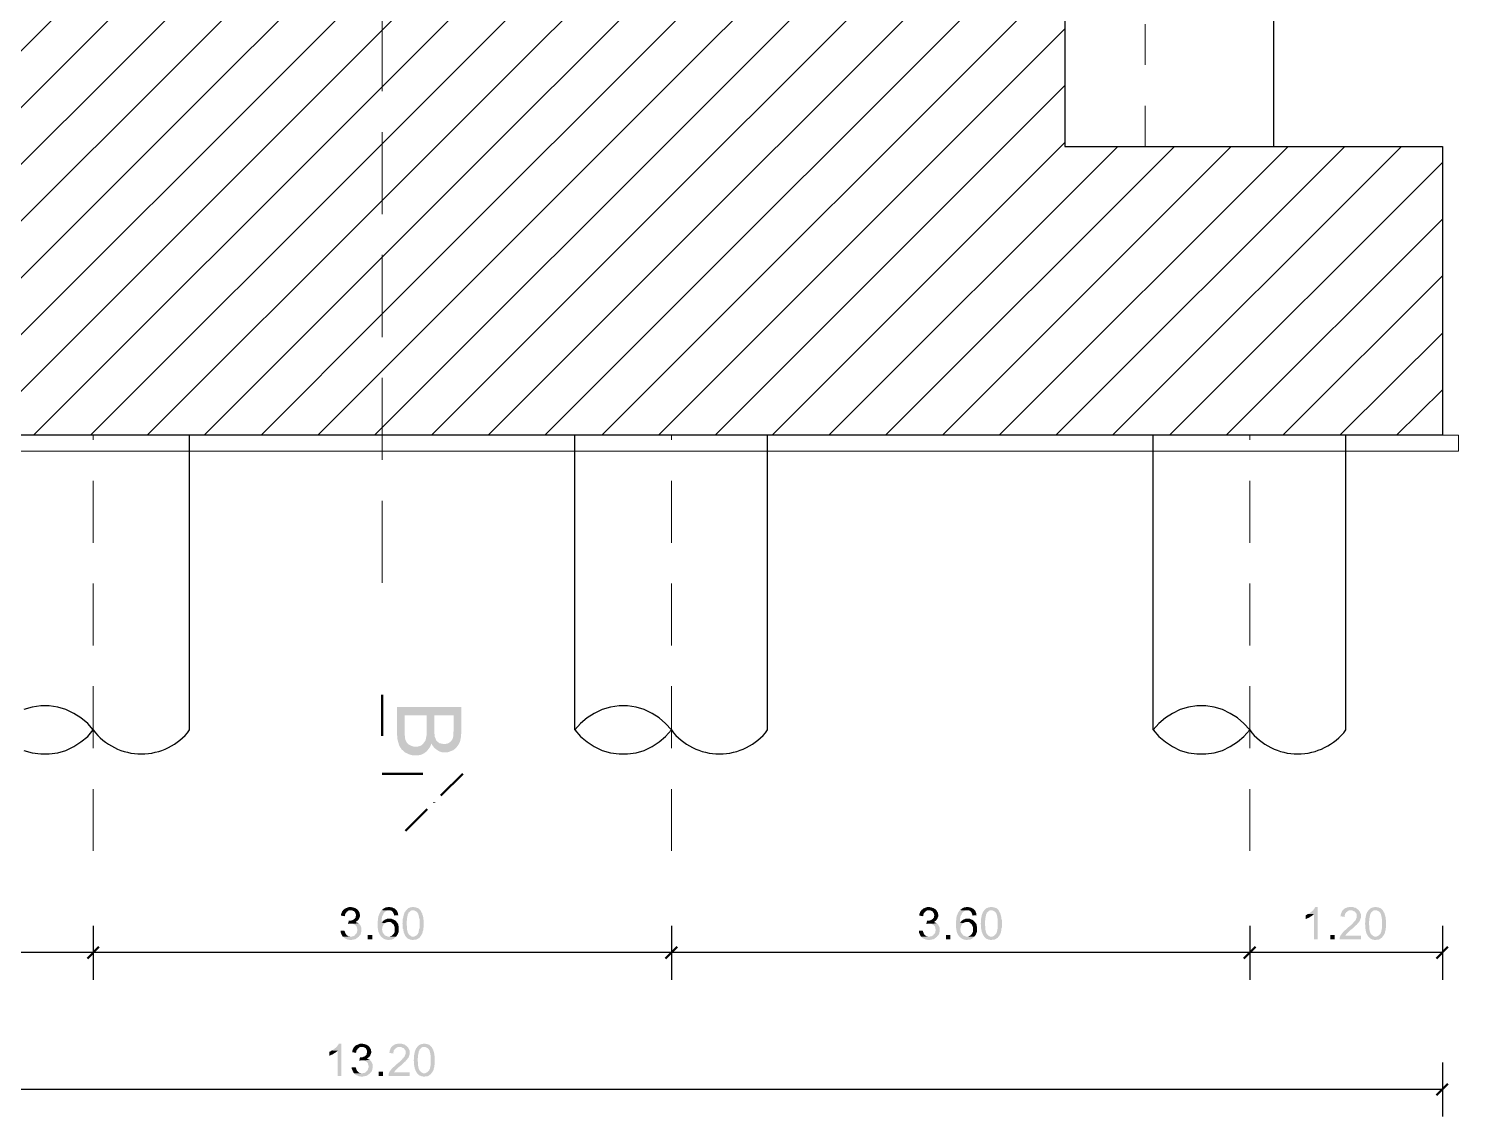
# Model space of a CAD drawing. Header units: millimetres. Extents: x -35.3 to 0.3, y 0.4 to 20.6.
# Drawn here: x -24.365 to -20.86, y 11.634 to 14.301 of the extents above; entities that cross this region are included whole.
import ezdxf

# ---------------------------------------------------------------- set-up
doc = ezdxf.new("R2010")
doc.units = ezdxf.units.MM
doc.linetypes.add('PDF_IMPORT', pattern=[1, 0.8, -0.2])
doc.layers.add('PDF _Geometria', color=7, linetype='Continuous')
doc.layers.add('PDF _Riempimenti solidi', color=7, linetype='Continuous')

msp = doc.modelspace()

# ---------------------------------------------------------------- hatches: boundary and pattern name
at = {"layer": 'PDF _Riempimenti solidi', "transparency": 33554559}
for points in [[(-23.3043, 12.5785), (-23.3043, 12.6377), (-23.4618, 12.6377), (-23.4618, 12.5685), (-23.461, 12.5635), (-23.461, 12.5593), (-23.4602, 12.556), (-23.4593, 12.5518), (-23.4585, 12.5502), (-23.4577, 12.546), (-23.456, 12.5418), (-23.4535, 12.5377), (-23.451, 12.5343), (-23.451, 12.5335), (-23.4477, 12.531), (-23.4443, 12.5277), (-23.4435, 12.6168), (-23.3893, 12.6168), (-23.3893, 12.5802), (-23.3885, 12.5293), (-23.386, 12.5327), (-23.3835, 12.536), (-23.381, 12.5393), (-23.3793, 12.5435), (-23.3777, 12.5485), (-23.3777, 12.5477), (-23.3752, 12.5435), (-23.3727, 12.5402), (-23.3702, 12.6168), (-23.3227, 12.6168), (-23.3227, 12.5327), (-23.3193, 12.5352), (-23.316, 12.5385), (-23.311, 12.5452), (-23.3093, 12.5493), (-23.3077, 12.5518), (-23.3068, 12.5552), (-23.306, 12.5593), (-23.3052, 12.5635), (-23.3052, 12.5685), (-23.3043, 12.5735)], [(-23.3885, 12.5293), (-23.3893, 12.5802), (-23.3893, 12.5685), (-23.3902, 12.5643), (-23.391, 12.5602), (-23.3918, 12.5568), (-23.3927, 12.5543), (-23.3977, 12.5477), (-23.401, 12.5443), (-23.4035, 12.5427), (-23.4077, 12.541), (-23.4118, 12.5402), (-23.421, 12.5402), (-23.426, 12.5418), (-23.4293, 12.5435), (-23.4327, 12.5452), (-23.436, 12.5477), (-23.4385, 12.551), (-23.4402, 12.5543), (-23.4418, 12.5585), (-23.4427, 12.5635), (-23.4427, 12.5668), (-23.4435, 12.5718), (-23.4435, 12.6168), (-23.4443, 12.5277), (-23.441, 12.5252), (-23.4368, 12.5235), (-23.4335, 12.5218), (-23.4293, 12.5202), (-23.4252, 12.5193), (-23.421, 12.5185), (-23.4118, 12.5185), (-23.4077, 12.5193), (-23.4035, 12.5202), (-23.3993, 12.5218), (-23.396, 12.5235), (-23.3927, 12.526), (-23.3918, 12.5268)], [(-23.3227, 12.5327), (-23.3227, 12.5852), (-23.3227, 12.5818), (-23.3235, 12.5768), (-23.3235, 12.5677), (-23.3252, 12.561), (-23.3252, 12.5602), (-23.3277, 12.556), (-23.3302, 12.5527), (-23.3335, 12.5502), (-23.3343, 12.5493), (-23.3385, 12.5477), (-23.3427, 12.5468), (-23.3485, 12.5468), (-23.3535, 12.5477), (-23.3577, 12.5485), (-23.361, 12.551), (-23.3618, 12.5518), (-23.3652, 12.5543), (-23.3668, 12.5585), (-23.3685, 12.5627), (-23.3693, 12.5643), (-23.3693, 12.5677), (-23.3702, 12.5718), (-23.3702, 12.6168), (-23.3727, 12.5402), (-23.3702, 12.5368), (-23.3668, 12.5343), (-23.3635, 12.5318), (-23.361, 12.5302), (-23.3577, 12.5285), (-23.3535, 12.5268), (-23.3493, 12.526), (-23.3402, 12.526), (-23.336, 12.5268), (-23.3318, 12.5285), (-23.3235, 12.5318)], [(-23.5935, 12.1402), (-23.5943, 12.1385), (-23.596, 12.1368), (-23.5968, 12.1352), (-23.5977, 12.1327), (-23.5985, 12.131), (-23.5993, 12.1285), (-23.5993, 12.126), (-23.5902, 12.1243), (-23.5893, 12.126), (-23.5893, 12.1285), (-23.5885, 12.1302), (-23.5877, 12.1318), (-23.586, 12.1335), (-23.5852, 12.1352), (-23.5835, 12.136), (-23.5818, 12.1377), (-23.5802, 12.1385), (-23.576, 12.1385)], [(-23.576, 12.1468), (-23.5802, 12.1468), (-23.5818, 12.146), (-23.5843, 12.1452), (-23.586, 12.1443), (-23.5885, 12.1435), (-23.5902, 12.1427), (-23.5918, 12.141), (-23.5935, 12.1402), (-23.576, 12.1385), (-23.5718, 12.1385), (-23.5702, 12.1377), (-23.5677, 12.1368), (-23.5652, 12.1343), (-23.5643, 12.1327), (-23.5635, 12.131), (-23.5627, 12.1285), (-23.5627, 12.1252), (-23.5635, 12.1235), (-23.5635, 12.121), (-23.5652, 12.1193), (-23.566, 12.1177), (-23.5677, 12.1168), (-23.5685, 12.116), (-23.5702, 12.1152), (-23.5727, 12.1143), (-23.5743, 12.1135), (-23.5785, 12.1135), (-23.5602, 12.1127), (-23.5585, 12.1135), (-23.5568, 12.1152), (-23.556, 12.1168), (-23.5552, 12.1177), (-23.5543, 12.1202), (-23.5535, 12.1218), (-23.5527, 12.1243), (-23.5527, 12.1285), (-23.5535, 12.1302), (-23.5535, 12.1327), (-23.5543, 12.1343), (-23.556, 12.1368), (-23.5568, 12.1385), (-23.5585, 12.1402), (-23.5602, 12.1418), (-23.5618, 12.1427), (-23.5643, 12.1443), (-23.5652, 12.1443), (-23.5677, 12.1452), (-23.5693, 12.146), (-23.5718, 12.146), (-23.5735, 12.1468)], [(-23.4993, 12.1393), (-23.501, 12.1377), (-23.5018, 12.136), (-23.5027, 12.1352), (-23.5035, 12.1335), (-23.5052, 12.1302), (-23.506, 12.1277), (-23.5068, 12.126), (-23.5077, 12.1243), (-23.5077, 12.1218), (-23.5085, 12.1202), (-23.5085, 12.1152), (-23.5093, 12.1127), (-23.5093, 12.096), (-23.5085, 12.0935), (-23.5085, 12.091), (-23.5077, 12.0885), (-23.5077, 12.0868), (-23.5068, 12.0843), (-23.506, 12.0827), (-23.5052, 12.081), (-23.5035, 12.0777), (-23.5027, 12.0768), (-23.5018, 12.0752), (-23.501, 12.0743), (-23.4993, 12.0727), (-23.4977, 12.0718), (-23.496, 12.0702), (-23.4943, 12.0693), (-23.4927, 12.0685), (-23.491, 12.0677), (-23.4885, 12.0668), (-23.4868, 12.0668), (-23.4843, 12.066), (-23.4818, 12.066), (-23.4793, 12.0668), (-23.4752, 12.0668), (-23.4735, 12.0677), (-23.471, 12.0685), (-23.4693, 12.0693), (-23.4693, 12.0702), (-23.4677, 12.071), (-23.466, 12.0727), (-23.4643, 12.0743), (-23.4843, 12.0743), (-23.486, 12.0752), (-23.4885, 12.076), (-23.4902, 12.0768), (-23.491, 12.0768), (-23.4927, 12.0785), (-23.4935, 12.0802), (-23.4952, 12.0818), (-23.496, 12.0835), (-23.4968, 12.0843), (-23.4977, 12.0868), (-23.4977, 12.0885), (-23.4985, 12.091), (-23.4985, 12.0935), (-23.4977, 12.096), (-23.4977, 12.0985), (-23.496, 12.1018), (-23.4952, 12.1043), (-23.4935, 12.1052), (-23.4927, 12.1068), (-23.491, 12.1077), (-23.5002, 12.1085), (-23.4993, 12.1093), (-23.4993, 12.1193), (-23.4985, 12.121), (-23.4985, 12.1235), (-23.4968, 12.1268), (-23.496, 12.1277), (-23.4952, 12.1302), (-23.4943, 12.1318), (-23.4927, 12.1335), (-23.491, 12.1352), (-23.4902, 12.136), (-23.4877, 12.1377), (-23.486, 12.1385), (-23.4818, 12.1385)], [(-23.481, 12.1468), (-23.4843, 12.1468), (-23.4868, 12.146), (-23.4893, 12.146), (-23.491, 12.1452), (-23.4927, 12.1443), (-23.4943, 12.1435), (-23.496, 12.1418), (-23.4977, 12.141), (-23.4993, 12.1393), (-23.4818, 12.1385), (-23.4777, 12.1385), (-23.4752, 12.1377), (-23.4735, 12.136), (-23.4718, 12.1343), (-23.471, 12.1327), (-23.4702, 12.131), (-23.4693, 12.1285), (-23.4685, 12.126), (-23.4585, 12.1268), (-23.4593, 12.1285), (-23.4593, 12.131), (-23.4602, 12.1327), (-23.461, 12.1352), (-23.4627, 12.1385), (-23.4643, 12.1402), (-23.466, 12.1418), (-23.4668, 12.1427), (-23.4702, 12.1443), (-23.4727, 12.1452), (-23.4743, 12.146), (-23.4768, 12.146), (-23.4785, 12.1468)], [(-23.4402, 12.1385), (-23.441, 12.1368), (-23.4427, 12.1352), (-23.4435, 12.1335), (-23.4443, 12.131), (-23.4452, 12.1293), (-23.4452, 12.1285), (-23.446, 12.1268), (-23.446, 12.1252), (-23.4468, 12.1227), (-23.4468, 12.121), (-23.4477, 12.1185), (-23.4477, 12.1093), (-23.4485, 12.1068), (-23.4485, 12.1052), (-23.4477, 12.1027), (-23.4477, 12.0943), (-23.4468, 12.0927), (-23.4468, 12.0902), (-23.446, 12.0877), (-23.446, 12.086), (-23.4452, 12.0843), (-23.4443, 12.0818), (-23.4435, 12.0802), (-23.4427, 12.0785), (-23.4418, 12.0768), (-23.441, 12.076), (-23.4402, 12.0743), (-23.4393, 12.0735), (-23.4227, 12.0743), (-23.4252, 12.0743), (-23.4285, 12.076), (-23.4302, 12.0777), (-23.4318, 12.0785), (-23.4335, 12.081), (-23.4343, 12.0818), (-23.436, 12.0852), (-23.436, 12.0868), (-23.4368, 12.0885), (-23.4368, 12.0902), (-23.4377, 12.0927), (-23.4377, 12.1002), (-23.4385, 12.1035), (-23.4385, 12.111), (-23.4377, 12.1143), (-23.4377, 12.1193), (-23.4368, 12.121), (-23.4368, 12.1235), (-23.436, 12.1252), (-23.436, 12.1277), (-23.4352, 12.1293), (-23.4343, 12.1302), (-23.4343, 12.1318), (-23.4335, 12.1335), (-23.4318, 12.1343), (-23.4302, 12.136), (-23.4285, 12.1377), (-23.4268, 12.1385), (-23.4227, 12.1385)], [(-23.4227, 12.1468), (-23.4252, 12.1468), (-23.4268, 12.146), (-23.4293, 12.146), (-23.431, 12.1452), (-23.4335, 12.1443), (-23.4352, 12.1435), (-23.4368, 12.1418), (-23.4385, 12.1402), (-23.4402, 12.1385), (-23.4193, 12.1385), (-23.4177, 12.1377), (-23.416, 12.1368), (-23.4143, 12.136), (-23.4127, 12.1343), (-23.411, 12.1327), (-23.411, 12.1318), (-23.4102, 12.131), (-23.4093, 12.1293), (-23.4093, 12.1277), (-23.4085, 12.126), (-23.4085, 12.1243), (-23.4077, 12.1227), (-23.4077, 12.1202), (-23.4068, 12.1177), (-23.4068, 12.0943), (-23.4077, 12.0927), (-23.4077, 12.0902), (-23.4085, 12.0885), (-23.4085, 12.086), (-23.4093, 12.0843), (-23.4102, 12.0835), (-23.4102, 12.0818), (-23.411, 12.081), (-23.4118, 12.0802), (-23.4152, 12.0768), (-23.4185, 12.0752), (-23.4202, 12.0743), (-23.4227, 12.0743), (-23.4393, 12.0735), (-23.4377, 12.0718), (-23.4368, 12.071), (-23.4352, 12.0693), (-23.4327, 12.0685), (-23.431, 12.0677), (-23.4293, 12.0668), (-23.4268, 12.0668), (-23.4252, 12.066), (-23.4218, 12.066), (-23.4202, 12.0668), (-23.4152, 12.0668), (-23.4135, 12.0677), (-23.4118, 12.0685), (-23.4093, 12.0702), (-23.4085, 12.071), (-23.4077, 12.071), (-23.406, 12.0727), (-23.4052, 12.0743), (-23.4035, 12.076), (-23.4027, 12.0777), (-23.401, 12.0802), (-23.4002, 12.0818), (-23.3993, 12.0843), (-23.3993, 12.086), (-23.3985, 12.0885), (-23.3977, 12.0902), (-23.3977, 12.0943), (-23.3968, 12.0968), (-23.3968, 12.1152), (-23.3977, 12.1177), (-23.3977, 12.1218), (-23.3985, 12.1235), (-23.3985, 12.1252), (-23.3993, 12.1268), (-23.4002, 12.1293), (-23.4002, 12.131), (-23.4018, 12.1335), (-23.4027, 12.1352), (-23.4035, 12.1368), (-23.4043, 12.1385), (-23.4077, 12.1418), (-23.4093, 12.1435), (-23.411, 12.1443), (-23.4118, 12.1443), (-23.4135, 12.1452), (-23.416, 12.146), (-23.4177, 12.146), (-23.4202, 12.1468)], [(-22.176, 12.1402), (-22.1768, 12.1385), (-22.1785, 12.1368), (-22.1793, 12.1352), (-22.1802, 12.1327), (-22.181, 12.131), (-22.1818, 12.1285), (-22.1818, 12.126), (-22.1727, 12.1243), (-22.1718, 12.126), (-22.1718, 12.1285), (-22.1702, 12.1318), (-22.1685, 12.1335), (-22.1677, 12.1352), (-22.166, 12.136), (-22.1643, 12.1377), (-22.1627, 12.1385), (-22.1585, 12.1385)], [(-22.1585, 12.1468), (-22.1627, 12.1468), (-22.1643, 12.146), (-22.1668, 12.1452), (-22.1685, 12.1443), (-22.171, 12.1435), (-22.1727, 12.1427), (-22.1743, 12.141), (-22.176, 12.1402), (-22.1585, 12.1385), (-22.1543, 12.1385), (-22.1527, 12.1377), (-22.1502, 12.1368), (-22.1485, 12.1352), (-22.1477, 12.1343), (-22.146, 12.131), (-22.1452, 12.1285), (-22.1452, 12.1252), (-22.146, 12.1235), (-22.146, 12.121), (-22.1477, 12.1193), (-22.1485, 12.1177), (-22.1502, 12.1168), (-22.151, 12.116), (-22.1527, 12.1152), (-22.1552, 12.1143), (-22.1568, 12.1135), (-22.161, 12.1135), (-22.1427, 12.1127), (-22.141, 12.1135), (-22.1393, 12.1152), (-22.1385, 12.1168), (-22.1377, 12.1177), (-22.1368, 12.1202), (-22.136, 12.1218), (-22.1352, 12.1243), (-22.1352, 12.1285), (-22.136, 12.1302), (-22.136, 12.1327), (-22.1368, 12.1343), (-22.1385, 12.1368), (-22.1393, 12.1385), (-22.141, 12.1402), (-22.1427, 12.1418), (-22.1443, 12.1427), (-22.1468, 12.1443), (-22.1477, 12.1443), (-22.1502, 12.1452), (-22.1518, 12.146), (-22.1543, 12.146), (-22.156, 12.1468)], [(-22.0818, 12.1393), (-22.0835, 12.1377), (-22.0843, 12.136), (-22.0852, 12.1352), (-22.086, 12.1335), (-22.0877, 12.1302), (-22.0885, 12.1277), (-22.0893, 12.126), (-22.0902, 12.1243), (-22.0902, 12.1218), (-22.091, 12.1202), (-22.091, 12.1152), (-22.0918, 12.1127), (-22.0918, 12.096), (-22.091, 12.0935), (-22.091, 12.091), (-22.0902, 12.0885), (-22.0902, 12.0868), (-22.0893, 12.0843), (-22.0885, 12.0827), (-22.086, 12.0777), (-22.0852, 12.0768), (-22.0843, 12.0752), (-22.0835, 12.0743), (-22.0818, 12.0727), (-22.0802, 12.0718), (-22.0785, 12.0702), (-22.0735, 12.0677), (-22.071, 12.0668), (-22.0693, 12.0668), (-22.0668, 12.066), (-22.0643, 12.066), (-22.0618, 12.0668), (-22.0577, 12.0668), (-22.056, 12.0677), (-22.0535, 12.0685), (-22.0518, 12.0693), (-22.0518, 12.0702), (-22.0502, 12.071), (-22.0485, 12.0727), (-22.0468, 12.0743), (-22.0668, 12.0743), (-22.0685, 12.0752), (-22.071, 12.076), (-22.0727, 12.0768), (-22.0735, 12.0768), (-22.0752, 12.0785), (-22.076, 12.0802), (-22.0777, 12.0818), (-22.0785, 12.0835), (-22.0793, 12.0843), (-22.0802, 12.0868), (-22.0802, 12.0885), (-22.081, 12.091), (-22.081, 12.0935), (-22.0802, 12.096), (-22.0802, 12.0985), (-22.0793, 12.1002), (-22.0785, 12.1018), (-22.0777, 12.1043), (-22.076, 12.1052), (-22.0752, 12.1068), (-22.0735, 12.1077), (-22.0827, 12.1085), (-22.0818, 12.1093), (-22.0818, 12.1193), (-22.081, 12.121), (-22.081, 12.1235), (-22.0793, 12.1268), (-22.0785, 12.1277), (-22.0777, 12.1302), (-22.0768, 12.1318), (-22.0752, 12.1335), (-22.0735, 12.1352), (-22.0727, 12.136), (-22.0702, 12.1377), (-22.0685, 12.1385), (-22.0643, 12.1385)], [(-22.0635, 12.1468), (-22.0668, 12.1468), (-22.0693, 12.146), (-22.0718, 12.146), (-22.0752, 12.1443), (-22.0768, 12.1435), (-22.0785, 12.1418), (-22.0802, 12.141), (-22.0818, 12.1393), (-22.0643, 12.1385), (-22.0602, 12.1385), (-22.0577, 12.1377), (-22.056, 12.136), (-22.0543, 12.1343), (-22.0527, 12.131), (-22.0518, 12.1285), (-22.051, 12.126), (-22.041, 12.1268), (-22.0418, 12.1285), (-22.0418, 12.131), (-22.0427, 12.1327), (-22.0435, 12.1352), (-22.0443, 12.1368), (-22.0452, 12.1385), (-22.0468, 12.1402), (-22.0485, 12.1418), (-22.0493, 12.1427), (-22.051, 12.1435), (-22.0527, 12.1443), (-22.0552, 12.1452), (-22.0568, 12.146), (-22.0593, 12.146), (-22.061, 12.1468)], [(-22.0227, 12.1385), (-22.0235, 12.1368), (-22.0252, 12.1352), (-22.026, 12.1335), (-22.0268, 12.131), (-22.0277, 12.1293), (-22.0277, 12.1285), (-22.0285, 12.1268), (-22.0285, 12.1252), (-22.0293, 12.1227), (-22.0293, 12.121), (-22.0302, 12.1185), (-22.0302, 12.1093), (-22.031, 12.1068), (-22.031, 12.1052), (-22.0302, 12.1027), (-22.0302, 12.0943), (-22.0293, 12.0927), (-22.0293, 12.0902), (-22.0285, 12.0877), (-22.0285, 12.086), (-22.0277, 12.0843), (-22.0268, 12.0818), (-22.0243, 12.0768), (-22.0235, 12.076), (-22.0227, 12.0743), (-22.0218, 12.0735), (-22.0052, 12.0743), (-22.0077, 12.0743), (-22.0093, 12.0752), (-22.011, 12.076), (-22.0127, 12.0777), (-22.0143, 12.0785), (-22.016, 12.081), (-22.0168, 12.0818), (-22.0185, 12.0852), (-22.0185, 12.0868), (-22.0193, 12.0885), (-22.0193, 12.0902), (-22.0202, 12.0927), (-22.0202, 12.1002), (-22.021, 12.1035), (-22.021, 12.111), (-22.0202, 12.1143), (-22.0202, 12.1193), (-22.0193, 12.121), (-22.0193, 12.1235), (-22.0185, 12.1252), (-22.0185, 12.1277), (-22.0177, 12.1293), (-22.0168, 12.1302), (-22.0168, 12.1318), (-22.016, 12.1335), (-22.0143, 12.1343), (-22.0127, 12.136), (-22.011, 12.1377), (-22.0093, 12.1385), (-22.0052, 12.1385)], [(-22.0052, 12.1468), (-22.0077, 12.1468), (-22.0093, 12.146), (-22.0118, 12.146), (-22.0135, 12.1452), (-22.016, 12.1443), (-22.0177, 12.1435), (-22.0193, 12.1418), (-22.021, 12.1402), (-22.0227, 12.1385), (-22.0018, 12.1385), (-22.0002, 12.1377), (-21.9985, 12.1368), (-21.9968, 12.136), (-21.9952, 12.1343), (-21.9935, 12.1327), (-21.9935, 12.1318), (-21.9927, 12.131), (-21.9918, 12.1293), (-21.9918, 12.1277), (-21.991, 12.126), (-21.991, 12.1243), (-21.9902, 12.1227), (-21.9902, 12.1202), (-21.9893, 12.1177), (-21.9893, 12.0943), (-21.9902, 12.0927), (-21.9902, 12.0902), (-21.991, 12.0885), (-21.991, 12.086), (-21.9918, 12.0843), (-21.9927, 12.0835), (-21.9927, 12.0818), (-21.9935, 12.081), (-21.9943, 12.0802), (-21.996, 12.0785), (-21.9977, 12.0768), (-21.9993, 12.076), (-22.0027, 12.0743), (-22.0052, 12.0743), (-22.0218, 12.0735), (-22.0202, 12.0718), (-22.0193, 12.071), (-22.0177, 12.0693), (-22.0152, 12.0685), (-22.0135, 12.0677), (-22.0118, 12.0668), (-22.0093, 12.0668), (-22.0077, 12.066), (-22.0043, 12.066), (-22.0027, 12.0668), (-21.9977, 12.0668), (-21.996, 12.0677), (-21.9943, 12.0685), (-21.9918, 12.0702), (-21.991, 12.071), (-21.9902, 12.071), (-21.9885, 12.0727), (-21.9877, 12.0743), (-21.986, 12.076), (-21.9852, 12.0777), (-21.9835, 12.0802), (-21.9827, 12.0818), (-21.9818, 12.0843), (-21.9818, 12.086), (-21.981, 12.0885), (-21.9802, 12.0902), (-21.9802, 12.0943), (-21.9793, 12.0968), (-21.9793, 12.1152), (-21.9802, 12.1177), (-21.9802, 12.1218), (-21.981, 12.1235), (-21.981, 12.1252), (-21.9818, 12.1268), (-21.9827, 12.1293), (-21.9827, 12.131), (-21.9843, 12.1335), (-21.9852, 12.1352), (-21.986, 12.1368), (-21.9868, 12.1385), (-21.9885, 12.1402), (-21.9918, 12.1435), (-21.9935, 12.1443), (-21.9943, 12.1443), (-21.996, 12.1452), (-21.9985, 12.146), (-22.0002, 12.146), (-22.0027, 12.1468)], [(-21.2277, 12.1302), (-21.2302, 12.1293), (-21.2318, 12.1277), (-21.2343, 12.1268), (-21.2343, 12.1177), (-21.2335, 12.1177), (-21.2318, 12.1185), (-21.2302, 12.1193), (-21.2277, 12.1202), (-21.226, 12.121), (-21.221, 12.1243), (-21.2193, 12.1252), (-21.2177, 12.1268), (-21.216, 12.1277), (-21.2143, 12.1293)], [(-21.2052, 12.1468), (-21.211, 12.1468), (-21.2118, 12.146), (-21.2135, 12.1427), (-21.2152, 12.141), (-21.216, 12.1393), (-21.2177, 12.1377), (-21.2202, 12.136), (-21.221, 12.1352), (-21.2227, 12.1335), (-21.2243, 12.1327), (-21.226, 12.131), (-21.2277, 12.1302), (-21.2143, 12.1293), (-21.2143, 12.0677), (-21.2052, 12.0677)], [(-21.1043, 12.1385), (-21.1235, 12.1385), (-21.1202, 12.1385), (-21.1185, 12.1377), (-21.1168, 12.1368), (-21.1143, 12.136), (-21.1135, 12.1352), (-21.1127, 12.1343), (-21.1118, 12.1327), (-21.1102, 12.131), (-21.1093, 12.1293), (-21.1093, 12.1218), (-21.1102, 12.1193), (-21.111, 12.1177), (-21.1118, 12.1152), (-21.1135, 12.1135), (-21.1143, 12.1127), (-21.1152, 12.111), (-21.1168, 12.1102), (-21.1177, 12.1085), (-21.121, 12.1052), (-21.1227, 12.1035), (-21.1243, 12.1018), (-21.1268, 12.1002), (-21.1285, 12.0985), (-21.131, 12.0968), (-21.1343, 12.0935), (-21.136, 12.0918), (-21.1377, 12.0902), (-21.1393, 12.0893), (-21.141, 12.0877), (-21.1427, 12.086), (-21.1435, 12.0852), (-21.1443, 12.0835), (-21.146, 12.0818), (-21.1468, 12.0802), (-21.1485, 12.0785), (-21.1493, 12.076), (-21.1502, 12.0743), (-21.151, 12.0718), (-21.151, 12.0677), (-21.0993, 12.0677), (-21.0993, 12.0768), (-21.1377, 12.0768), (-21.136, 12.0785), (-21.1352, 12.0802), (-21.1335, 12.0818), (-21.1318, 12.0835), (-21.1302, 12.0852), (-21.1285, 12.0868), (-21.1268, 12.0885), (-21.1252, 12.0902), (-21.1227, 12.0918), (-21.1218, 12.0927), (-21.1193, 12.0943), (-21.1177, 12.096), (-21.1143, 12.0993), (-21.1127, 12.101), (-21.111, 12.1027), (-21.1093, 12.1035), (-21.1085, 12.1052), (-21.1077, 12.106), (-21.1068, 12.1068), (-21.1052, 12.1085), (-21.1043, 12.1102), (-21.1027, 12.1118), (-21.101, 12.1152), (-21.101, 12.116), (-21.1002, 12.1185), (-21.0993, 12.1202), (-21.0993, 12.1293), (-21.1002, 12.1318), (-21.101, 12.1335), (-21.1018, 12.1352), (-21.1027, 12.1368)], [(-21.1235, 12.1468), (-21.1285, 12.1468), (-21.1302, 12.146), (-21.1327, 12.146), (-21.1343, 12.1452), (-21.1368, 12.1443), (-21.1385, 12.1435), (-21.1402, 12.1418), (-21.1418, 12.141), (-21.1427, 12.1393), (-21.1443, 12.1385), (-21.1452, 12.1368), (-21.146, 12.1352), (-21.1468, 12.1327), (-21.1477, 12.131), (-21.1485, 12.1285), (-21.1485, 12.126), (-21.1493, 12.1243), (-21.1393, 12.1227), (-21.1393, 12.1252), (-21.1385, 12.1277), (-21.1385, 12.1293), (-21.1377, 12.131), (-21.136, 12.1327), (-21.1352, 12.1343), (-21.1335, 12.1352), (-21.1318, 12.1368), (-21.1302, 12.1377), (-21.1285, 12.1385), (-21.1043, 12.1385), (-21.106, 12.1402), (-21.1077, 12.1418), (-21.1093, 12.1427), (-21.111, 12.1443), (-21.1127, 12.1452), (-21.1143, 12.1452), (-21.1168, 12.146), (-21.1185, 12.1468), (-21.121, 12.1468)], [(-21.081, 12.1385), (-21.0818, 12.1368), (-21.0835, 12.1352), (-21.0843, 12.1335), (-21.0852, 12.131), (-21.086, 12.1293), (-21.086, 12.1285), (-21.0868, 12.1268), (-21.0868, 12.1252), (-21.0877, 12.1227), (-21.0877, 12.121), (-21.0885, 12.1185), (-21.0885, 12.1093), (-21.0893, 12.1068), (-21.0893, 12.1052), (-21.0885, 12.1027), (-21.0885, 12.0943), (-21.0877, 12.0927), (-21.0877, 12.0902), (-21.0868, 12.0877), (-21.0868, 12.086), (-21.086, 12.0843), (-21.0852, 12.0818), (-21.0835, 12.0785), (-21.0827, 12.0768), (-21.0818, 12.076), (-21.081, 12.0743), (-21.0802, 12.0735), (-21.0635, 12.0743), (-21.066, 12.0743), (-21.0677, 12.0752), (-21.0693, 12.076), (-21.071, 12.0777), (-21.0727, 12.0785), (-21.0743, 12.081), (-21.0752, 12.0818), (-21.076, 12.0835), (-21.0768, 12.0852), (-21.0768, 12.0868), (-21.0777, 12.0885), (-21.0777, 12.0902), (-21.0785, 12.0927), (-21.0785, 12.1002), (-21.0793, 12.1035), (-21.0793, 12.111), (-21.0785, 12.1143), (-21.0785, 12.1193), (-21.0777, 12.121), (-21.0777, 12.1235), (-21.0768, 12.1252), (-21.0768, 12.1277), (-21.076, 12.1293), (-21.0752, 12.1302), (-21.0752, 12.1318), (-21.0743, 12.1335), (-21.0727, 12.1343), (-21.071, 12.136), (-21.0693, 12.1377), (-21.0677, 12.1385), (-21.0635, 12.1385)], [(-21.0635, 12.1468), (-21.066, 12.1468), (-21.0677, 12.146), (-21.0702, 12.146), (-21.0718, 12.1452), (-21.0743, 12.1443), (-21.076, 12.1435), (-21.0793, 12.1402), (-21.081, 12.1385), (-21.0602, 12.1385), (-21.0585, 12.1377), (-21.0552, 12.136), (-21.0518, 12.1327), (-21.0518, 12.1318), (-21.051, 12.131), (-21.0502, 12.1293), (-21.0502, 12.1277), (-21.0493, 12.126), (-21.0493, 12.1243), (-21.0485, 12.1227), (-21.0485, 12.1202), (-21.0477, 12.1177), (-21.0477, 12.0943), (-21.0485, 12.0927), (-21.0485, 12.0902), (-21.0493, 12.0885), (-21.0493, 12.086), (-21.0502, 12.0843), (-21.051, 12.0835), (-21.051, 12.0818), (-21.0543, 12.0785), (-21.056, 12.0768), (-21.0577, 12.076), (-21.0593, 12.0752), (-21.061, 12.0743), (-21.0635, 12.0743), (-21.0802, 12.0735), (-21.0785, 12.0718), (-21.0777, 12.071), (-21.076, 12.0693), (-21.0735, 12.0685), (-21.0702, 12.0668), (-21.0677, 12.0668), (-21.066, 12.066), (-21.0627, 12.066), (-21.061, 12.0668), (-21.056, 12.0668), (-21.0527, 12.0685), (-21.0502, 12.0702), (-21.0493, 12.071), (-21.0485, 12.071), (-21.0468, 12.0727), (-21.046, 12.0743), (-21.0443, 12.076), (-21.0435, 12.0777), (-21.0418, 12.0802), (-21.041, 12.0818), (-21.0402, 12.0843), (-21.0402, 12.086), (-21.0393, 12.0885), (-21.0385, 12.0902), (-21.0385, 12.0943), (-21.0377, 12.0968), (-21.0377, 12.1152), (-21.0385, 12.1177), (-21.0385, 12.1218), (-21.0393, 12.1235), (-21.0393, 12.1252), (-21.0402, 12.1268), (-21.041, 12.1293), (-21.041, 12.131), (-21.0427, 12.1335), (-21.0435, 12.1352), (-21.0443, 12.1368), (-21.0452, 12.1385), (-21.0468, 12.1402), (-21.0485, 12.1418), (-21.0502, 12.1435), (-21.0518, 12.1443), (-21.0527, 12.1443), (-21.0543, 12.1452), (-21.0568, 12.146), (-21.0585, 12.146), (-21.061, 12.1468)], [(-23.556, 12.1068), (-23.5743, 12.106), (-23.571, 12.106), (-23.5685, 12.1052), (-23.5668, 12.1043), (-23.5652, 12.1035), (-23.5635, 12.1018), (-23.5627, 12.101), (-23.561, 12.0993), (-23.5602, 12.0968), (-23.5602, 12.0952), (-23.5593, 12.0927), (-23.5593, 12.0885), (-23.5602, 12.086), (-23.5602, 12.0843), (-23.561, 12.0827), (-23.5643, 12.0793), (-23.5652, 12.0777), (-23.5677, 12.076), (-23.5693, 12.0752), (-23.571, 12.0752), (-23.5735, 12.0743), (-23.5943, 12.0743), (-23.5918, 12.0718), (-23.5902, 12.0702), (-23.5885, 12.0693), (-23.586, 12.0685), (-23.5843, 12.0677), (-23.5827, 12.0668), (-23.5802, 12.0668), (-23.5777, 12.066), (-23.5735, 12.066), (-23.5718, 12.0668), (-23.5693, 12.0668), (-23.5677, 12.0677), (-23.5652, 12.0677), (-23.5635, 12.0685), (-23.5618, 12.0693), (-23.5602, 12.071), (-23.5585, 12.0718), (-23.5568, 12.0735), (-23.556, 12.0735), (-23.5552, 12.0752), (-23.5535, 12.0768), (-23.5518, 12.0785), (-23.551, 12.0802), (-23.5502, 12.0827), (-23.5502, 12.0843), (-23.5493, 12.0868), (-23.5493, 12.096), (-23.5502, 12.0985), (-23.5527, 12.1035), (-23.5543, 12.1052)], [(-23.5802, 12.1135), (-23.5818, 12.1052), (-23.581, 12.1052), (-23.5785, 12.106), (-23.5743, 12.106), (-23.556, 12.1068), (-23.5593, 12.1085), (-23.5618, 12.1093), (-23.5635, 12.1102), (-23.5618, 12.111), (-23.5602, 12.1127), (-23.5785, 12.1135)], [(-23.481, 12.1185), (-23.4852, 12.1185), (-23.4868, 12.1177), (-23.4893, 12.1168), (-23.491, 12.116), (-23.4918, 12.116), (-23.4935, 12.1143), (-23.4952, 12.1135), (-23.4985, 12.1102), (-23.5002, 12.1085), (-23.491, 12.1077), (-23.4885, 12.1093), (-23.4868, 12.1093), (-23.4852, 12.1102), (-23.4827, 12.1102), (-23.4643, 12.1118), (-23.4652, 12.1127), (-23.4668, 12.1143), (-23.4702, 12.116), (-23.4727, 12.1168), (-23.4743, 12.1177), (-23.476, 12.1185), (-23.4785, 12.1185)], [(-23.4643, 12.1118), (-23.4827, 12.1102), (-23.4785, 12.1102), (-23.4768, 12.1093), (-23.4752, 12.1085), (-23.4735, 12.1068), (-23.4718, 12.1052), (-23.471, 12.1052), (-23.4702, 12.1035), (-23.4693, 12.1018), (-23.4685, 12.0993), (-23.4677, 12.0977), (-23.4677, 12.086), (-23.4685, 12.0843), (-23.4693, 12.0827), (-23.4702, 12.081), (-23.4718, 12.0793), (-23.4727, 12.0785), (-23.4743, 12.0768), (-23.4777, 12.0752), (-23.4802, 12.0743), (-23.4818, 12.0743), (-23.4643, 12.0743), (-23.4627, 12.076), (-23.4618, 12.0777), (-23.4602, 12.0793), (-23.4602, 12.0802), (-23.4593, 12.0827), (-23.4585, 12.0843), (-23.4577, 12.0868), (-23.4577, 12.0985), (-23.4585, 12.101), (-23.4585, 12.1027), (-23.4593, 12.1052), (-23.4602, 12.1068), (-23.4618, 12.1085), (-23.4627, 12.1102)], [(-22.1385, 12.1068), (-22.1568, 12.106), (-22.1535, 12.106), (-22.151, 12.1052), (-22.1493, 12.1043), (-22.1477, 12.1035), (-22.146, 12.1018), (-22.1452, 12.101), (-22.1435, 12.0993), (-22.1427, 12.0968), (-22.1427, 12.0952), (-22.1418, 12.0927), (-22.1418, 12.0885), (-22.1427, 12.086), (-22.1427, 12.0843), (-22.1435, 12.0827), (-22.1452, 12.081), (-22.1468, 12.0793), (-22.1477, 12.0777), (-22.1502, 12.076), (-22.1518, 12.0752), (-22.1535, 12.0752), (-22.156, 12.0743), (-22.1768, 12.0743), (-22.1752, 12.0727), (-22.1743, 12.0718), (-22.1727, 12.0702), (-22.171, 12.0693), (-22.1685, 12.0685), (-22.1652, 12.0668), (-22.1627, 12.0668), (-22.1602, 12.066), (-22.156, 12.066), (-22.1543, 12.0668), (-22.1518, 12.0668), (-22.1502, 12.0677), (-22.1477, 12.0677), (-22.1443, 12.0693), (-22.1427, 12.071), (-22.141, 12.0718), (-22.1393, 12.0735), (-22.1385, 12.0735), (-22.1377, 12.0752), (-22.1343, 12.0785), (-22.1335, 12.0802), (-22.1327, 12.0827), (-22.1327, 12.0843), (-22.1318, 12.0868), (-22.1318, 12.096), (-22.1327, 12.0985), (-22.1335, 12.1002), (-22.1343, 12.1018), (-22.1352, 12.1035), (-22.1368, 12.1052)], [(-22.1627, 12.1135), (-22.1643, 12.1052), (-22.1635, 12.1052), (-22.161, 12.106), (-22.1568, 12.106), (-22.1385, 12.1068), (-22.1402, 12.1077), (-22.1418, 12.1085), (-22.1443, 12.1093), (-22.146, 12.1102), (-22.1443, 12.111), (-22.1427, 12.1127), (-22.161, 12.1135)], [(-22.0635, 12.1185), (-22.0677, 12.1185), (-22.0693, 12.1177), (-22.0718, 12.1168), (-22.0735, 12.116), (-22.0743, 12.116), (-22.076, 12.1143), (-22.0777, 12.1135), (-22.0793, 12.1118), (-22.0827, 12.1085), (-22.0735, 12.1077), (-22.071, 12.1093), (-22.0693, 12.1093), (-22.0677, 12.1102), (-22.0652, 12.1102), (-22.0468, 12.1118), (-22.0477, 12.1127), (-22.0493, 12.1143), (-22.051, 12.1152), (-22.0527, 12.116), (-22.0552, 12.1168), (-22.0585, 12.1185), (-22.061, 12.1185)], [(-22.0468, 12.1118), (-22.0652, 12.1102), (-22.061, 12.1102), (-22.0577, 12.1085), (-22.056, 12.1068), (-22.0543, 12.1052), (-22.0535, 12.1052), (-22.0527, 12.1035), (-22.0518, 12.1018), (-22.051, 12.0993), (-22.0502, 12.0977), (-22.0502, 12.086), (-22.051, 12.0843), (-22.0518, 12.0827), (-22.0527, 12.081), (-22.0552, 12.0785), (-22.0568, 12.0768), (-22.0585, 12.076), (-22.0602, 12.0752), (-22.0627, 12.0743), (-22.0643, 12.0743), (-22.0468, 12.0743), (-22.0452, 12.076), (-22.0443, 12.0777), (-22.0427, 12.0793), (-22.0427, 12.0802), (-22.0418, 12.0827), (-22.041, 12.0843), (-22.0402, 12.0868), (-22.0402, 12.0985), (-22.041, 12.101), (-22.041, 12.1027), (-22.0418, 12.1052), (-22.0427, 12.1068), (-22.0443, 12.1085), (-22.0452, 12.1102)], [(-23.591, 12.0893), (-23.6002, 12.0885), (-23.6002, 12.0852), (-23.5993, 12.0827), (-23.5985, 12.081), (-23.5968, 12.0777), (-23.596, 12.0752), (-23.5943, 12.0743), (-23.5752, 12.0743), (-23.5777, 12.0743), (-23.5793, 12.0752), (-23.5818, 12.0752), (-23.5835, 12.0768), (-23.5852, 12.0777), (-23.5852, 12.0785), (-23.5868, 12.0793), (-23.5885, 12.0827), (-23.5893, 12.0852), (-23.5902, 12.0868)], [(-23.5227, 12.0677), (-23.5227, 12.0785), (-23.5335, 12.0785), (-23.5335, 12.0677)], [(-22.1735, 12.0893), (-22.1827, 12.0885), (-22.1827, 12.0852), (-22.1818, 12.0827), (-22.181, 12.081), (-22.1802, 12.0793), (-22.1793, 12.0777), (-22.1785, 12.0752), (-22.1768, 12.0743), (-22.1577, 12.0743), (-22.1602, 12.0743), (-22.1618, 12.0752), (-22.1643, 12.0752), (-22.166, 12.0768), (-22.1677, 12.0777), (-22.1677, 12.0785), (-22.1693, 12.0793), (-22.171, 12.0827), (-22.1718, 12.0852), (-22.1727, 12.0868)], [(-22.1052, 12.0677), (-22.1052, 12.0785), (-22.116, 12.0785), (-22.116, 12.0677)], [(-21.1635, 12.0677), (-21.1635, 12.0785), (-21.1743, 12.0785), (-21.1743, 12.0677)], [(-23.5985, 11.8118), (-23.6043, 11.8118), (-23.6052, 11.811), (-23.606, 11.8093), (-23.6068, 11.8077), (-23.6085, 11.806), (-23.6093, 11.8043), (-23.611, 11.8027), (-23.6135, 11.801), (-23.6143, 11.8002), (-23.616, 11.7985), (-23.6177, 11.7977), (-23.6193, 11.796), (-23.621, 11.7952), (-23.6077, 11.7943), (-23.6077, 11.7327), (-23.5985, 11.7327)], [(-23.5485, 11.8118), (-23.5527, 11.8118), (-23.5543, 11.811), (-23.5568, 11.8102), (-23.5585, 11.8093), (-23.561, 11.8085), (-23.5627, 11.8077), (-23.5643, 11.806), (-23.566, 11.8052), (-23.5485, 11.8035), (-23.5443, 11.8035), (-23.5427, 11.8027), (-23.5402, 11.8018), (-23.5385, 11.8002), (-23.5377, 11.7993), (-23.5368, 11.7977), (-23.536, 11.796), (-23.5352, 11.7935), (-23.5352, 11.7902), (-23.536, 11.7885), (-23.536, 11.786), (-23.5377, 11.7843), (-23.5385, 11.7827), (-23.5402, 11.7818), (-23.541, 11.781), (-23.5427, 11.7802), (-23.5452, 11.7793), (-23.5468, 11.7785), (-23.551, 11.7785), (-23.5327, 11.7777), (-23.531, 11.7785), (-23.5293, 11.7802), (-23.5285, 11.7818), (-23.5277, 11.7827), (-23.5268, 11.7852), (-23.526, 11.7868), (-23.5252, 11.7893), (-23.5252, 11.7935), (-23.526, 11.7952), (-23.526, 11.7977), (-23.5268, 11.7993), (-23.5285, 11.8018), (-23.5293, 11.8035), (-23.5327, 11.8068), (-23.5343, 11.8077), (-23.5368, 11.8093), (-23.5377, 11.8093), (-23.5402, 11.8102), (-23.5418, 11.811), (-23.5443, 11.811), (-23.546, 11.8118)], [(-23.4552, 11.8118), (-23.4602, 11.8118), (-23.4618, 11.811), (-23.4643, 11.811), (-23.466, 11.8102), (-23.4685, 11.8093), (-23.4702, 11.8085), (-23.4718, 11.8068), (-23.4735, 11.806), (-23.4743, 11.8043), (-23.476, 11.8035), (-23.4768, 11.8018), (-23.4777, 11.8002), (-23.4785, 11.7977), (-23.4793, 11.796), (-23.4802, 11.7935), (-23.4802, 11.791), (-23.481, 11.7893), (-23.471, 11.7877), (-23.471, 11.7902), (-23.4702, 11.7927), (-23.4702, 11.7943), (-23.4693, 11.796), (-23.4677, 11.7977), (-23.4668, 11.7993), (-23.4652, 11.8002), (-23.4635, 11.8018), (-23.4602, 11.8035), (-23.436, 11.8035), (-23.4393, 11.8068), (-23.441, 11.8077), (-23.4427, 11.8093), (-23.4443, 11.8102), (-23.446, 11.8102), (-23.4485, 11.811), (-23.4502, 11.8118), (-23.4527, 11.8118)], [(-23.3952, 11.8118), (-23.3977, 11.8118), (-23.3993, 11.811), (-23.4018, 11.811), (-23.4035, 11.8102), (-23.406, 11.8093), (-23.4077, 11.8085), (-23.4093, 11.8068), (-23.411, 11.8052), (-23.4127, 11.8035), (-23.3918, 11.8035), (-23.3902, 11.8027), (-23.3885, 11.8018), (-23.3868, 11.801), (-23.3835, 11.7977), (-23.3835, 11.7968), (-23.3827, 11.796), (-23.3818, 11.7943), (-23.3818, 11.7927), (-23.381, 11.791), (-23.381, 11.7893), (-23.3802, 11.7877), (-23.3802, 11.7852), (-23.3793, 11.7827), (-23.3793, 11.7593), (-23.3802, 11.7577), (-23.3802, 11.7552), (-23.381, 11.7535), (-23.381, 11.751), (-23.3818, 11.7493), (-23.3827, 11.7485), (-23.3827, 11.7468), (-23.3835, 11.746), (-23.3877, 11.7418), (-23.391, 11.7402), (-23.3927, 11.7393), (-23.3952, 11.7393), (-23.4118, 11.7385), (-23.4102, 11.7368), (-23.4093, 11.736), (-23.4077, 11.7343), (-23.4052, 11.7335), (-23.4035, 11.7327), (-23.4018, 11.7318), (-23.3993, 11.7318), (-23.3977, 11.731), (-23.3943, 11.731), (-23.3927, 11.7318), (-23.3877, 11.7318), (-23.386, 11.7327), (-23.3843, 11.7335), (-23.3818, 11.7352), (-23.381, 11.736), (-23.3802, 11.736), (-23.3785, 11.7377), (-23.3777, 11.7393), (-23.376, 11.741), (-23.3752, 11.7427), (-23.3735, 11.7452), (-23.3727, 11.7468), (-23.3718, 11.7493), (-23.3718, 11.751), (-23.371, 11.7535), (-23.3702, 11.7552), (-23.3702, 11.7593), (-23.3693, 11.7618), (-23.3693, 11.7802), (-23.3702, 11.7827), (-23.3702, 11.7868), (-23.371, 11.7885), (-23.371, 11.7902), (-23.3718, 11.7918), (-23.3727, 11.7943), (-23.3727, 11.796), (-23.3743, 11.7985), (-23.3752, 11.8002), (-23.376, 11.8018), (-23.3768, 11.8035), (-23.3802, 11.8068), (-23.3818, 11.8085), (-23.3835, 11.8093), (-23.3843, 11.8093), (-23.386, 11.8102), (-23.3885, 11.811), (-23.3902, 11.811), (-23.3927, 11.8118)], [(-23.621, 11.7952), (-23.6235, 11.7943), (-23.6252, 11.7927), (-23.6277, 11.7918), (-23.6277, 11.7827), (-23.6268, 11.7827), (-23.6235, 11.7843), (-23.621, 11.7852), (-23.6193, 11.786), (-23.6168, 11.7877), (-23.6143, 11.7893), (-23.6127, 11.7902), (-23.611, 11.7918), (-23.6093, 11.7927), (-23.6077, 11.7943)], [(-23.566, 11.8052), (-23.5668, 11.8035), (-23.5685, 11.8018), (-23.5693, 11.8002), (-23.5702, 11.7977), (-23.571, 11.796), (-23.5718, 11.7935), (-23.5718, 11.791), (-23.5627, 11.7893), (-23.5618, 11.791), (-23.5618, 11.7935), (-23.561, 11.7952), (-23.5602, 11.7968), (-23.5585, 11.7985), (-23.5577, 11.8002), (-23.556, 11.801), (-23.5543, 11.8027), (-23.5527, 11.8035), (-23.5485, 11.8035)], [(-23.5527, 11.7785), (-23.5543, 11.7702), (-23.5535, 11.7702), (-23.551, 11.771), (-23.5468, 11.771), (-23.5285, 11.7718), (-23.5318, 11.7735), (-23.5343, 11.7743), (-23.536, 11.7752), (-23.5343, 11.776), (-23.5327, 11.7777), (-23.551, 11.7785)], [(-23.436, 11.8035), (-23.4552, 11.8035), (-23.4518, 11.8035), (-23.4502, 11.8027), (-23.4485, 11.8018), (-23.446, 11.801), (-23.4452, 11.8002), (-23.4443, 11.7993), (-23.4435, 11.7977), (-23.4418, 11.796), (-23.441, 11.7943), (-23.441, 11.7868), (-23.4418, 11.7843), (-23.4427, 11.7827), (-23.4435, 11.7802), (-23.4452, 11.7785), (-23.446, 11.7777), (-23.4468, 11.776), (-23.4485, 11.7752), (-23.4493, 11.7735), (-23.451, 11.7718), (-23.4527, 11.7702), (-23.4543, 11.7685), (-23.456, 11.7668), (-23.4585, 11.7652), (-23.4602, 11.7635), (-23.4627, 11.7618), (-23.4643, 11.7602), (-23.466, 11.7585), (-23.4677, 11.7568), (-23.4693, 11.7552), (-23.471, 11.7543), (-23.4743, 11.751), (-23.4752, 11.7502), (-23.476, 11.7485), (-23.4777, 11.7468), (-23.4785, 11.7452), (-23.4802, 11.7435), (-23.481, 11.741), (-23.4818, 11.7393), (-23.4827, 11.7368), (-23.4827, 11.7327), (-23.431, 11.7327), (-23.431, 11.7418), (-23.4693, 11.7418), (-23.4677, 11.7435), (-23.4668, 11.7452), (-23.4652, 11.7468), (-23.4643, 11.7477), (-23.4635, 11.7485), (-23.4602, 11.7518), (-23.4568, 11.7552), (-23.4543, 11.7568), (-23.4535, 11.7577), (-23.451, 11.7593), (-23.4493, 11.761), (-23.446, 11.7643), (-23.4427, 11.7677), (-23.441, 11.7685), (-23.4402, 11.7702), (-23.4393, 11.771), (-23.4385, 11.7718), (-23.4368, 11.7735), (-23.436, 11.7752), (-23.4343, 11.7768), (-23.4327, 11.7802), (-23.4327, 11.781), (-23.4318, 11.7835), (-23.431, 11.7852), (-23.431, 11.7943), (-23.4318, 11.7968), (-23.4327, 11.7985), (-23.4335, 11.8002), (-23.4343, 11.8018)], [(-23.4127, 11.8035), (-23.4135, 11.8018), (-23.4152, 11.8002), (-23.416, 11.7985), (-23.4168, 11.796), (-23.4177, 11.7943), (-23.4177, 11.7935), (-23.4185, 11.7918), (-23.4185, 11.7902), (-23.4193, 11.7877), (-23.4193, 11.786), (-23.4202, 11.7835), (-23.4202, 11.7743), (-23.421, 11.7718), (-23.421, 11.7702), (-23.4202, 11.7677), (-23.4202, 11.7593), (-23.4193, 11.7577), (-23.4193, 11.7552), (-23.4185, 11.7527), (-23.4185, 11.751), (-23.4177, 11.7493), (-23.4168, 11.7468), (-23.416, 11.7452), (-23.4152, 11.7435), (-23.4143, 11.7418), (-23.4135, 11.741), (-23.4127, 11.7393), (-23.4118, 11.7385), (-23.3952, 11.7393), (-23.3977, 11.7393), (-23.3993, 11.7402), (-23.401, 11.741), (-23.4027, 11.7427), (-23.4043, 11.7435), (-23.406, 11.746), (-23.4068, 11.7468), (-23.4085, 11.7502), (-23.4085, 11.7518), (-23.4093, 11.7535), (-23.4093, 11.7552), (-23.4102, 11.7577), (-23.4102, 11.7652), (-23.411, 11.7685), (-23.411, 11.776), (-23.4102, 11.7793), (-23.4102, 11.7843), (-23.4093, 11.786), (-23.4093, 11.7885), (-23.4085, 11.7902), (-23.4085, 11.7927), (-23.4077, 11.7943), (-23.4068, 11.7952), (-23.4068, 11.7968), (-23.406, 11.7985), (-23.4043, 11.7993), (-23.401, 11.8027), (-23.3993, 11.8035), (-23.3952, 11.8035)], [(-23.5635, 11.7543), (-23.5727, 11.7535), (-23.5727, 11.7502), (-23.5718, 11.7477), (-23.571, 11.746), (-23.5702, 11.7443), (-23.5693, 11.7427), (-23.5685, 11.7402), (-23.5668, 11.7393), (-23.5477, 11.7393), (-23.5502, 11.7393), (-23.5518, 11.7402), (-23.5543, 11.7402), (-23.556, 11.7418), (-23.5577, 11.7427), (-23.5577, 11.7435), (-23.5593, 11.7443), (-23.561, 11.7477), (-23.5618, 11.7502), (-23.5627, 11.7518)], [(-23.5285, 11.7718), (-23.5468, 11.771), (-23.5435, 11.771), (-23.541, 11.7702), (-23.5393, 11.7693), (-23.5377, 11.7685), (-23.536, 11.7668), (-23.5352, 11.766), (-23.5335, 11.7643), (-23.5327, 11.7618), (-23.5327, 11.7602), (-23.5318, 11.7577), (-23.5318, 11.7535), (-23.5327, 11.751), (-23.5327, 11.7493), (-23.5335, 11.7477), (-23.5368, 11.7443), (-23.5377, 11.7427), (-23.5402, 11.741), (-23.5418, 11.7402), (-23.5435, 11.7402), (-23.546, 11.7393), (-23.5668, 11.7393), (-23.5652, 11.7377), (-23.5643, 11.7368), (-23.5627, 11.7352), (-23.561, 11.7343), (-23.5585, 11.7335), (-23.5568, 11.7327), (-23.5552, 11.7318), (-23.5527, 11.7318), (-23.5502, 11.731), (-23.546, 11.731), (-23.5443, 11.7318), (-23.5418, 11.7318), (-23.5402, 11.7327), (-23.5377, 11.7327), (-23.536, 11.7335), (-23.5343, 11.7343), (-23.5327, 11.736), (-23.531, 11.7368), (-23.5293, 11.7385), (-23.5285, 11.7385), (-23.5277, 11.7402), (-23.526, 11.7418), (-23.5243, 11.7435), (-23.5235, 11.7452), (-23.5227, 11.7477), (-23.5227, 11.7493), (-23.5218, 11.7518), (-23.5218, 11.761), (-23.5227, 11.7635), (-23.5252, 11.7685), (-23.5268, 11.7702)], [(-23.496, 11.7327), (-23.496, 11.7435), (-23.5068, 11.7435), (-23.5068, 11.7327)]]:
    msp.add_hatch(color=256, dxfattribs=at).paths.add_polyline_path(points)

# ---------------------------------------------------------------- linework, layer by layer
at = {"layer": 'PDF _Geometria', "lineweight": 25}
for points in [[(-21.3127, 14.0118), (-21.3127, 17.6585), (-21.5493, 17.6585)], [(-23.026, 12.581), (-23.0118, 12.5652), (-22.996, 12.5518), (-22.9785, 12.5402), (-22.9593, 12.531), (-22.9385, 12.5252), (-22.9177, 12.5227), (-22.8968, 12.5227), (-22.876, 12.5252), (-22.856, 12.531), (-22.8368, 12.5402), (-22.8193, 12.5518), (-22.8035, 12.5652), (-22.7893, 12.581), (-22.8035, 12.5968), (-22.8193, 12.611), (-22.8368, 12.6218), (-22.856, 12.631), (-22.876, 12.6368), (-22.8968, 12.6402), (-22.9177, 12.6402), (-22.9385, 12.6368), (-22.9593, 12.631), (-22.9785, 12.6218), (-22.996, 12.611), (-23.0118, 12.5968), (-23.026, 12.581), (-23.026, 13.3035)], [(-21.6085, 12.581), (-21.5943, 12.5652), (-21.5785, 12.5518), (-21.561, 12.5402), (-21.5418, 12.531), (-21.5218, 12.5252), (-21.501, 12.5227), (-21.4793, 12.5227), (-21.4585, 12.5252), (-21.4385, 12.531), (-21.4193, 12.5402), (-21.4018, 12.5518), (-21.386, 12.5652), (-21.3718, 12.581), (-21.386, 12.5968), (-21.4018, 12.611), (-21.4193, 12.6218), (-21.4385, 12.631), (-21.4585, 12.6368), (-21.4793, 12.6402), (-21.501, 12.6402), (-21.5218, 12.6368), (-21.5418, 12.631), (-21.561, 12.6218), (-21.5785, 12.611), (-21.5943, 12.5968), (-21.6085, 12.581), (-21.6085, 13.3035)], [(-24.3768, 12.531), (-24.356, 12.5252), (-24.3352, 12.5227), (-24.3143, 12.5227), (-24.2935, 12.5252), (-24.2735, 12.531), (-24.2543, 12.5402), (-24.2368, 12.5518), (-24.2202, 12.5652), (-24.2068, 12.581), (-24.2202, 12.5968), (-24.2368, 12.611), (-24.2543, 12.6218), (-24.2735, 12.631), (-24.2935, 12.6368), (-24.3143, 12.6402), (-24.3352, 12.6402), (-24.356, 12.6368), (-24.3768, 12.631)], [(-24.2068, 12.101), (-24.2068, 11.9685)], [(-22.7893, 12.101), (-22.7893, 11.9685)], [(-21.3718, 12.101), (-21.3718, 11.9685)], [(-20.8993, 12.101), (-20.8993, 11.9685)], [(-20.8993, 12.0352), (-20.966, 12.0352), (-21.3718, 12.0352), (-21.4385, 12.0352), (-22.7893, 12.0352), (-22.8552, 12.0352), (-24.2068, 12.0352), (-24.2727, 12.0352), (-25.6243, 12.0352)], [(-20.8993, 11.766), (-20.8993, 11.6335)], [(-20.8993, 11.6993), (-20.966, 11.6993), (-26.0968, 11.6993)]]:
    msp.add_lwpolyline(points, dxfattribs=at)
at = {"layer": 'PDF _Geometria', "linetype": 'PDF_IMPORT', "lineweight": 9, "ltscale": 0.118333}
msp.add_lwpolyline([(-21.6277, 14.0118), (-21.6277, 17.5835)], dxfattribs=at)
at = {"layer": 'PDF _Geometria', "linetype": 'PDF_IMPORT', "lineweight": 9, "ltscale": 0.251667}
msp.add_lwpolyline([(-23.4985, 12.9418), (-23.4985, 17.1852)], dxfattribs=at)
at = {"layer": 'PDF _Geometria', "lineweight": 25}
msp.add_lwpolyline([(-24.1477, 16.8743), (-24.1477, 16.9927), (-23.7543, 16.9927), (-23.7543, 16.8743), (-23.2418, 16.8743), (-23.2418, 16.9927), (-22.8485, 16.9927), (-22.8485, 16.8743), (-22.3368, 16.8743), (-22.3368, 16.9927), (-21.9427, 16.9927), (-21.9427, 16.8743), (-21.8252, 16.8743), (-21.8252, 14.0118), (-20.8993, 14.0118), (-20.8993, 13.3035), (-26.0968, 13.3035), (-26.0968, 14.0118), (-25.171, 14.0118), (-25.171, 16.8743), (-25.0535, 16.8743), (-25.0535, 16.9927), (-24.6593, 16.9927), (-24.6593, 16.8743)], close=True, dxfattribs=at)
at = {"layer": 'PDF _Geometria', "lineweight": 9}
for points in [[(-24.9093, 13.3035), (-23.4985, 14.7143), (-22.1043, 16.1085)], [(-25.3268, 13.3035), (-23.4985, 15.1318), (-22.5777, 16.0527)], [(-24.7702, 13.3035), (-23.4985, 14.5752), (-22.021, 16.0527)], [(-24.631, 13.3035), (-23.4985, 14.436), (-21.8818, 16.0527)], [(-24.4918, 13.3035), (-23.4985, 14.2968), (-21.8252, 15.9702)], [(-24.3527, 13.3035), (-23.4985, 14.1577), (-21.8252, 15.831)], [(-24.2135, 13.3035), (-23.4985, 14.0185), (-21.8252, 15.6918)], [(-24.0743, 13.3035), (-23.4985, 13.8793), (-21.8252, 15.5527)], [(-23.9343, 13.3035), (-23.4985, 13.7402), (-21.8252, 15.4135)], [(-23.7952, 13.3035), (-23.4985, 13.601), (-21.8252, 15.2743)], [(-23.656, 13.3035), (-23.4985, 13.4618), (-21.8252, 15.1352)], [(-23.5168, 13.3035), (-23.4985, 13.3227), (-21.8252, 14.996)], [(-25.1877, 13.3035), (-23.6202, 14.871)], [(-25.0485, 13.3035), (-23.5052, 14.8468)], [(-23.3777, 13.3035), (-21.8252, 14.8568)], [(-23.2385, 13.3035), (-21.8252, 14.7177)], [(-23.0993, 13.3035), (-21.8252, 14.5785)], [(-22.9602, 13.3035), (-21.8252, 14.4393)], [(-22.821, 13.3035), (-21.8252, 14.3002)], [(-22.6818, 13.3035), (-21.8252, 14.161)], [(-22.5427, 13.3035), (-21.8252, 14.0218)], [(-22.4035, 13.3035), (-21.6952, 14.0118)], [(-22.2643, 13.3035), (-21.556, 14.0118)], [(-22.1252, 13.3035), (-21.4168, 14.0118)], [(-21.986, 13.3035), (-21.2777, 14.0118)], [(-21.8468, 13.3035), (-21.1385, 14.0118)], [(-21.7077, 13.3035), (-20.9993, 14.0118)], [(-21.5685, 13.3035), (-20.8993, 13.9727)], [(-21.4293, 13.3035), (-20.8993, 13.8335)], [(-21.2902, 13.3035), (-20.8993, 13.6943)], [(-21.151, 13.3035), (-20.8993, 13.5543)], [(-21.0118, 13.3035), (-20.8993, 13.4152)], [(-26.0968, 13.3035), (-26.136, 13.3035), (-26.136, 13.2643), (-20.8602, 13.2643), (-20.8602, 13.2652)], [(-20.8993, 13.3035), (-20.8602, 13.3035), (-20.8602, 13.2643)]]:
    msp.add_lwpolyline(points, dxfattribs=at)
at = {"layer": 'PDF _Geometria', "lineweight": 25}
for points in [[(-24.2068, 12.581, 0.4963), (-23.9702, 12.581), (-23.9702, 13.3035)], [(-22.7893, 12.581, 0.497817), (-22.5535, 12.581), (-22.5535, 13.3035)], [(-21.3718, 12.581, 0.497817), (-21.136, 12.581), (-21.136, 13.3035)]]:
    msp.add_lwpolyline(points, format="xyb", dxfattribs=at)
at = {"layer": 'PDF _Geometria', "linetype": 'PDF_IMPORT', "lineweight": 9, "ltscale": 0.19}
for points in [[(-24.2068, 12.2843), (-24.2068, 13.3035)], [(-22.7893, 12.2843), (-22.7893, 13.3035)], [(-21.3718, 12.2843), (-21.3718, 13.3035)]]:
    msp.add_lwpolyline(points, dxfattribs=at)
at = {"layer": 'PDF _Geometria', "linetype": 'PDF_IMPORT', "lineweight": 50, "ltscale": 0.075833}
msp.add_lwpolyline([(-23.4985, 12.6668), (-23.4985, 12.4735), (-23.3002, 12.4735), (-23.3543, 12.4202)], dxfattribs=at)
at = {"layer": 'PDF _Geometria', "lineweight": 50}
for points in [[(-23.3877, 12.3868), (-23.441, 12.3335)], [(-23.371, 12.4035), (-23.371, 12.4043)], [(-24.1927, 12.0493), (-24.221, 12.021)], [(-22.7752, 12.0493), (-22.8035, 12.021)], [(-21.3577, 12.0493), (-21.386, 12.021)], [(-20.886, 12.0493), (-20.9135, 12.021)], [(-20.886, 11.7135), (-20.9135, 11.6852)]]:
    msp.add_lwpolyline(points, dxfattribs=at)

doc.saveas('drawing.dxf')
